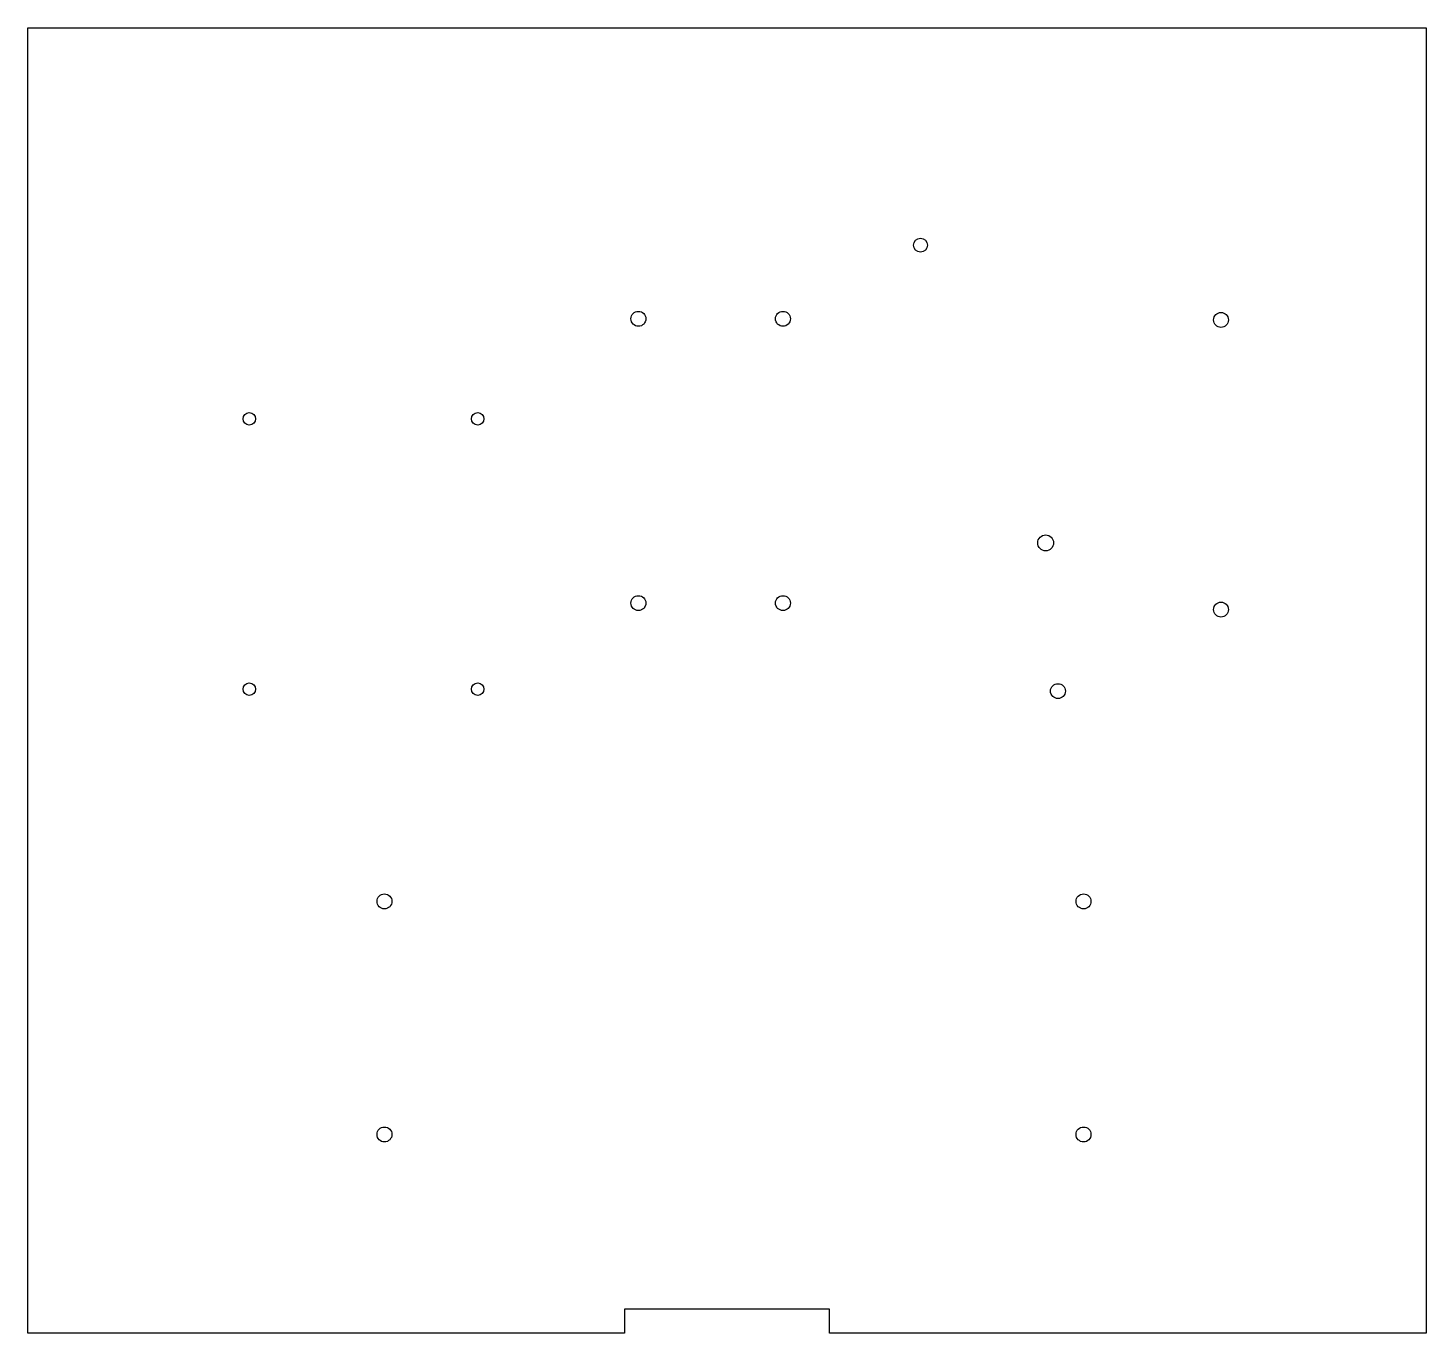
# Model space of a CAD drawing. Header units: millimetres. Extents: x -301 to -1, y -1 to 279.
import ezdxf

# ---------------------------------------------------------------- set-up
doc = ezdxf.new("R2010")
doc.units = ezdxf.units.MM
doc.layers.get('0').update_dxf_attribs({"linetype": 'CONTINUOUS'})

msp = doc.modelspace()

# ---------------------------------------------------------------- linework, layer by layer
msp.add_lwpolyline([(-173.35, 4.6), (-173.35, -0.5), (-301.35, -0.5), (-301.35, 279.5), (-1.35, 279.5), (-1.35, -0.5), (-128.5, -0.5), (-129.35, -0.5), (-129.35, 4.6)], close=True)
for centre, radius in [((-109.82, 232.9), 1.5), ((-170.35, 217.1), 1.6), ((-139.35, 217.1), 1.6), ((-45.35, 216.87), 1.6), ((-253.85, 195.64), 1.35), ((-204.85, 195.64), 1.35), ((-82.98, 169.02), 1.7), ((-170.35, 156.1), 1.6), ((-139.35, 156.1), 1.6), ((-45.35, 154.72), 1.6), ((-253.85, 137.64), 1.35), ((-204.85, 137.64), 1.35), ((-80.33, 137.22), 1.6), ((-224.85, 92.1), 1.6), ((-74.85, 92.1), 1.6), ((-224.85, 42.1), 1.6), ((-74.85, 42.1), 1.6)]:
    msp.add_circle(centre, radius)

doc.saveas('drawing.dxf')
